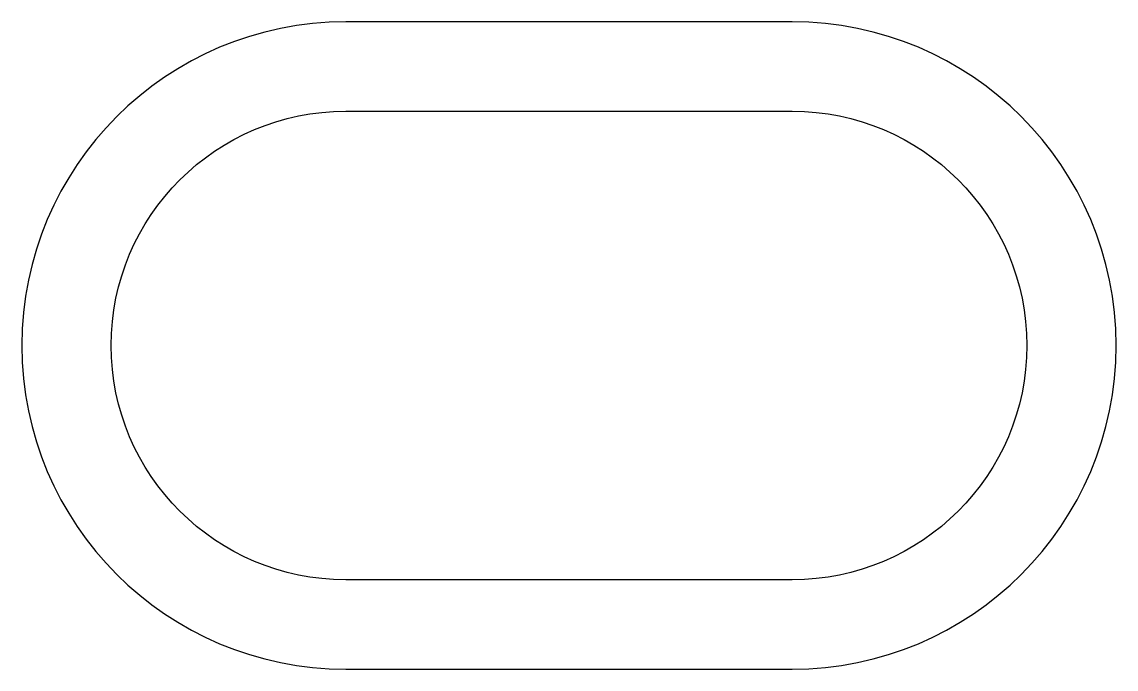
# Model space of a CAD drawing. Header units: millimetres. Extents: x -345 to 145, y -145 to 145.
import ezdxf

# ---------------------------------------------------------------- set-up
doc = ezdxf.new("R2010")
doc.units = ezdxf.units.MM
doc.layers.get('0').update_dxf_attribs({"linetype": 'CONTINUOUS'})

msp = doc.modelspace()

# ---------------------------------------------------------------- linework, layer by layer
for points in [[(0, -145, 1), (0, 145), (-200, 145, 1), (-200, -145)], [(0, -105), (-200, -105, -1), (-200, 105), (0, 105, -1)]]:
    msp.add_lwpolyline(points, format="xyb", close=True)

doc.saveas('drawing.dxf')
